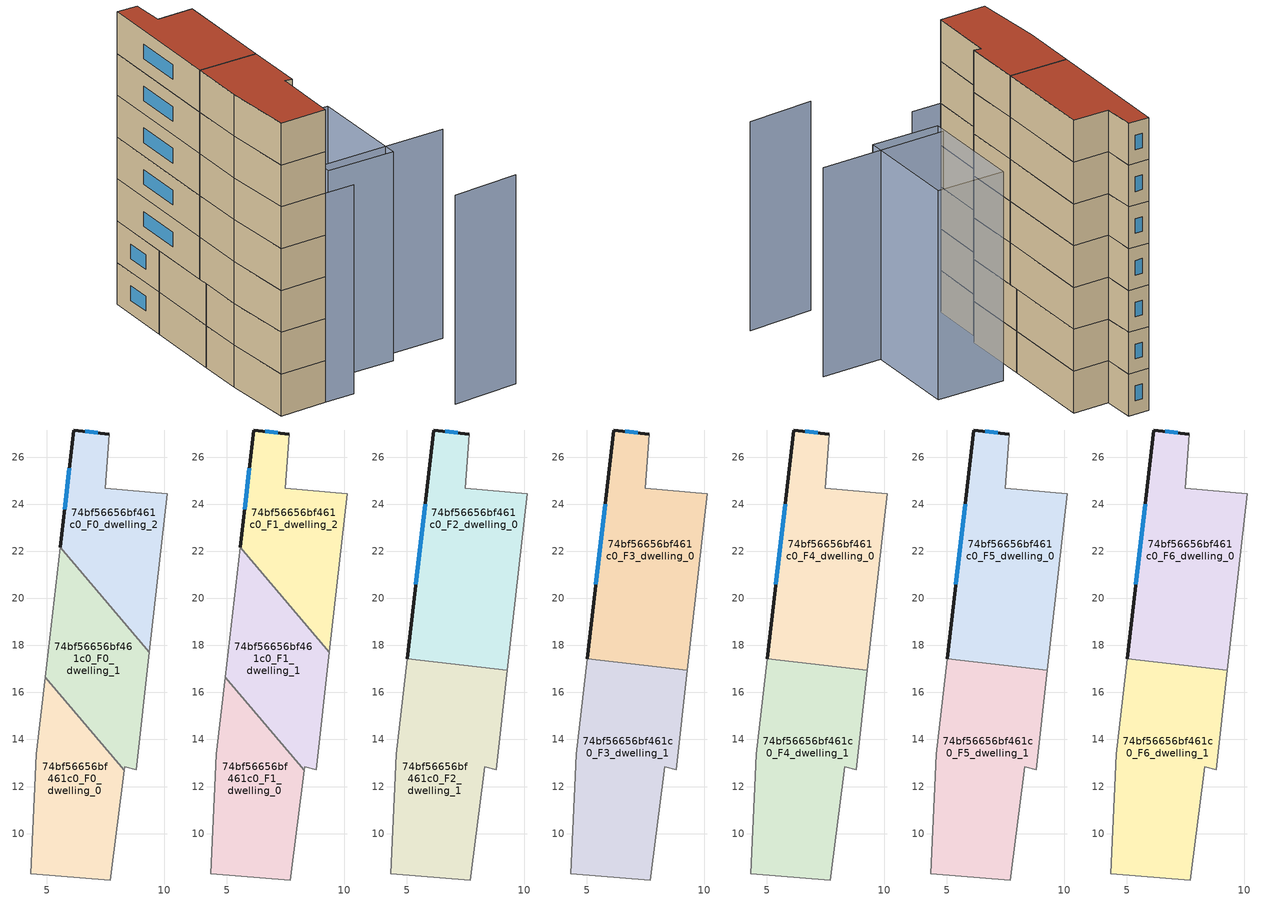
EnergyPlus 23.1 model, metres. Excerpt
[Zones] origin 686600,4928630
74bf56656bf461c0_F0_dwelling_0
 floor ground (EU_floor_Construction): 4.92,16.64 8.28,12.68 7.7,8.03 4.32,8.3 4.54,13.37 z0
 wall to 74bf56656bf461c0_F0_dwelling_1 (EU_wall_Construction): 8.28,12.68 4.92,16.64 z0:3
 wall adiabatic (EU_wall_Construction): 4.92,16.64 4.54,13.37 4.32,8.3 7.7,8.03 8.28,12.68 z0:3
74bf56656bf461c0_F0_dwelling_1
 floor ground (EU_floor_Construction): 5.56,22.18 9.36,17.71 8.8,12.72 8.3,12.84 8.28,12.68 4.92,16.64 z0
 wall adiabatic (EU_wall_Construction): 5.56,22.18 4.92,16.64 / 8.28,12.68 8.3,12.84 8.8,12.72 9.36,17.71 z0:3
 wall to 74bf56656bf461c0_F0_dwelling_2 (EU_wall_Construction): 9.36,17.71 5.56,22.18 z0:3
74bf56656bf461c0_F0_dwelling_2
 floor ground (EU_floor_Construction): 7.65,26.97 7.48,24.67 10.11,24.43 9.36,17.71 5.56,22.18 6.14,27.16 z0
 wall outside (EU_wall_Construction): 7.65,26.97 6.14,27.16 5.56,22.18 z0:3
 wall adiabatic (EU_wall_Construction): 9.36,17.71 10.11,24.43 7.48,24.67 7.65,26.97 z0:3
 window (EU_Window_Construction): 7.16,27.03 6.63,27.1 / 5.95,25.54 5.75,23.8 z0.98:2.02
74bf56656bf461c0_F1_dwelling_0
 floor to 74bf56656bf461c0_F0_dwelling_0 (EU_floor_Construction): 4.92,16.64 8.28,12.68 7.7,8.03 4.32,8.3 4.54,13.37 z3
 wall to 74bf56656bf461c0_F1_dwelling_1 (EU_wall_Construction): 8.28,12.68 4.92,16.64 z3:6
 wall adiabatic (EU_wall_Construction): 4.92,16.64 4.54,13.37 4.32,8.3 7.7,8.03 8.28,12.68 z3:6
74bf56656bf461c0_F1_dwelling_1
 floor to 74bf56656bf461c0_F0_dwelling_1 (EU_floor_Construction): 5.56,22.18 9.36,17.71 8.8,12.72 8.3,12.84 8.28,12.68 4.92,16.64 z3
 wall adiabatic (EU_wall_Construction): 5.56,22.18 4.92,16.64 / 8.28,12.68 8.3,12.84 8.8,12.72 9.36,17.71 z3:6
 wall to 74bf56656bf461c0_F1_dwelling_2 (EU_wall_Construction): 9.36,17.71 5.56,22.18 z3:6
74bf56656bf461c0_F1_dwelling_2
 floor to 74bf56656bf461c0_F0_dwelling_2 (EU_floor_Construction): 7.65,26.97 7.48,24.67 10.11,24.43 9.36,17.71 5.56,22.18 6.14,27.16 z3
 wall outside (EU_wall_Construction): 7.65,26.97 6.14,27.16 5.56,22.18 z3:6
 wall adiabatic (EU_wall_Construction): 9.36,17.71 10.11,24.43 7.48,24.67 7.65,26.97 z3:6
 window (EU_Window_Construction): 7.16,27.03 6.63,27.1 / 5.95,25.54 5.75,23.8 z3.98:5.02
74bf56656bf461c0_F2_dwelling_0
 floor to 74bf56656bf461c0_F1_dwelling_2 (EU_floor_Construction): 7.65,26.97 7.48,24.67 10.11,24.43 9.36,17.71 5.56,22.18 6.14,27.16 z6
 floor to 74bf56656bf461c0_F1_dwelling_1 (EU_floor_Construction): 5.56,22.18 9.36,17.71 9.28,16.95 5.01,17.43 z6
 wall outside (EU_wall_Construction): 7.65,26.97 6.14,27.16 5.01,17.43 z6:9
 wall adiabatic (EU_wall_Construction): 9.28,16.95 10.11,24.43 7.48,24.67 7.65,26.97 z6:9
 wall to 74bf56656bf461c0_F2_dwelling_1 (EU_wall_Construction): 5.01,17.43 9.28,16.95 z6:9
 window (EU_Window_Construction): 5.77,23.99 5.38,20.59 / 7.16,27.03 6.63,27.1 z6.98:8.02
74bf56656bf461c0_F2_dwelling_1
 floor to 74bf56656bf461c0_F1_dwelling_0 (EU_floor_Construction): 4.92,16.64 8.28,12.68 7.7,8.03 4.32,8.3 4.54,13.37 z6
 floor to 74bf56656bf461c0_F1_dwelling_1 (EU_floor_Construction): 9.28,16.95 8.8,12.72 8.3,12.84 8.28,12.68 4.92,16.64 5.01,17.43 z6
 wall adiabatic (EU_wall_Construction): 5.01,17.43 4.54,13.37 4.32,8.3 7.7,8.03 8.3,12.84 8.8,12.72 9.28,16.95 z6:9
74bf56656bf461c0_F3_dwelling_0
 floor to 74bf56656bf461c0_F2_dwelling_0 (EU_floor_Construction): 7.65,26.97 7.48,24.67 10.11,24.43 9.28,16.95 5.01,17.43 6.14,27.16 z9
 wall outside (EU_wall_Construction): 7.65,26.97 6.14,27.16 5.01,17.43 z9:12
 wall adiabatic (EU_wall_Construction): 9.28,16.95 10.11,24.43 7.48,24.67 7.65,26.97 z9:12
 wall to 74bf56656bf461c0_F3_dwelling_1 (EU_wall_Construction): 5.01,17.43 9.28,16.95 z9:12
 window (EU_Window_Construction): 5.77,23.99 5.38,20.59 / 7.16,27.03 6.63,27.1 z9.98:11.02
74bf56656bf461c0_F3_dwelling_1
 floor to 74bf56656bf461c0_F2_dwelling_1 (EU_floor_Construction): 9.28,16.95 8.8,12.72 8.3,12.84 7.7,8.03 4.32,8.3 4.54,13.37 5.01,17.43 z9
 wall adiabatic (EU_wall_Construction): 5.01,17.43 4.54,13.37 4.32,8.3 7.7,8.03 8.3,12.84 8.8,12.72 9.28,16.95 z9:12
74bf56656bf461c0_F4_dwelling_0
 floor to 74bf56656bf461c0_F3_dwelling_0 (EU_floor_Construction): 7.65,26.97 7.48,24.67 10.11,24.43 9.28,16.95 5.01,17.43 6.14,27.16 z12
 wall outside (EU_wall_Construction): 7.65,26.97 6.14,27.16 5.01,17.43 z12:15
 wall adiabatic (EU_wall_Construction): 9.28,16.95 10.11,24.43 7.48,24.67 7.65,26.97 z12:15
 wall to 74bf56656bf461c0_F4_dwelling_1 (EU_wall_Construction): 5.01,17.43 9.28,16.95 z12:15
 window (EU_Window_Construction): 5.77,23.99 5.38,20.59 / 7.16,27.03 6.63,27.1 z12.98:14.02
74bf56656bf461c0_F4_dwelling_1
 floor to 74bf56656bf461c0_F3_dwelling_1 (EU_floor_Construction): 9.28,16.95 8.8,12.72 8.3,12.84 7.7,8.03 4.32,8.3 4.54,13.37 5.01,17.43 z12
 wall adiabatic (EU_wall_Construction): 5.01,17.43 4.54,13.37 4.32,8.3 7.7,8.03 8.3,12.84 8.8,12.72 9.28,16.95 z12:15
74bf56656bf461c0_F5_dwelling_0
 floor to 74bf56656bf461c0_F4_dwelling_0 (EU_floor_Construction): 7.65,26.97 7.48,24.67 10.11,24.43 9.28,16.95 5.01,17.43 6.14,27.16 z15
 wall outside (EU_wall_Construction): 7.65,26.97 6.14,27.16 5.01,17.43 z15:18
 wall adiabatic (EU_wall_Construction): 9.28,16.95 10.11,24.43 7.48,24.67 7.65,26.97 z15:18
 wall to 74bf56656bf461c0_F5_dwelling_1 (EU_wall_Construction): 5.01,17.43 9.28,16.95 z15:18
 window (EU_Window_Construction): 5.77,23.99 5.38,20.59 / 7.16,27.03 6.63,27.1 z15.98:17.02
74bf56656bf461c0_F5_dwelling_1
 floor to 74bf56656bf461c0_F4_dwelling_1 (EU_floor_Construction): 9.28,16.95 8.8,12.72 8.3,12.84 7.7,8.03 4.32,8.3 4.54,13.37 5.01,17.43 z15
 wall adiabatic (EU_wall_Construction): 5.01,17.43 4.54,13.37 4.32,8.3 7.7,8.03 8.3,12.84 8.8,12.72 9.28,16.95 z15:18
74bf56656bf461c0_F6_dwelling_0
 floor to 74bf56656bf461c0_F5_dwelling_0 (EU_floor_Construction): 7.65,26.97 7.48,24.67 10.11,24.43 9.28,16.95 5.01,17.43 6.14,27.16 z18
 wall outside (EU_wall_Construction): 7.65,26.97 6.14,27.16 5.01,17.43 z18:21
 wall adiabatic (EU_wall_Construction): 9.28,16.95 10.11,24.43 7.48,24.67 7.65,26.97 z18:21
 wall to 74bf56656bf461c0_F6_dwelling_1 (EU_wall_Construction): 5.01,17.43 9.28,16.95 z18:21
 window (EU_Window_Construction): 5.77,23.99 5.38,20.59 / 7.16,27.03 6.63,27.1 z18.98:20.02
 roof outside (EU_roof_Construction): 9.28,16.95 10.11,24.43 7.48,24.67 7.65,26.97 6.14,27.16 5.01,17.43 z21
74bf56656bf461c0_F6_dwelling_1
 floor to 74bf56656bf461c0_F5_dwelling_1 (EU_floor_Construction): 9.28,16.95 8.8,12.72 8.3,12.84 7.7,8.03 4.32,8.3 4.54,13.37 5.01,17.43 z18
 wall adiabatic (EU_wall_Construction): 5.01,17.43 4.54,13.37 4.32,8.3 7.7,8.03 8.3,12.84 8.8,12.72 9.28,16.95 z18:21
 roof outside (EU_roof_Construction): 7.7,8.03 8.3,12.84 8.8,12.72 9.28,16.95 5.01,17.43 4.54,13.37 4.32,8.3 z21
shading: 14,2.55 18.83,2.34 / 9.89,7.81 4.79,8.32 / 19.27,10.3 10.09,11.19 / 9.86,10.37 10.72,18.01 / 10.72,18.01 15.64,17.46 / 15.64,17.46 14.79,9.82 / 14.79,9.82 9.86,10.37 z0:15
[Building]
EU S2 Campaign: North Axis=0; Terrain=City; Solar Distribution=FullExterior
[Site:Location]
Bologna: Latitude=44.5; Longitude=11.25; Time Zone=1; Elevation=37
[SizingPeriod:WeatherFileDays]
AnnualSizingPeriod: Begin Month=1; Begin Day of Month=1; End Month=12; End Day of Month=31; Day of Week for Start Day=Monday; Use Weather File Daylight Saving Period=No; Use Weather File Rain and Snow Indicators=No
[MATERIAL]
EU_InternalMass_Material: Roughness=MediumRough; Thickness=0.1; Conductivity=1; Density=1800; Specific Heat=900; Thermal Absorptance=0.9; Solar Absorptance=0.7; Visible Absorptance=0.7
[MATERIAL:NOMASS] Roughness=MediumRough; Thermal Absorptance=0.9; Solar Absorptance=0.7; Visible Absorptance=0.7
Name | Thermal Resistance
EU_wall_NoMass | 0.905828
EU_roof_NoMass | 0.37593
EU_floor_NoMass | 0.67114
[WINDOWMATERIAL:SIMPLEGLAZINGSYSTEM]
EU_Window_SimpleGlazing: UFactor=4.52486; Solar Heat Gain Coefficient=0.85; Visible Transmittance=0.85
[CONSTRUCTION]
EU_wall_Construction: EU_wall_NoMass
EU_roof_Construction: EU_roof_NoMass
EU_floor_Construction: EU_floor_NoMass
EU_InternalMass_Construction: EU_InternalMass_Material
EU_Window_Construction: EU_Window_SimpleGlazing
[ZONE] Type=1; Multiplier=1; Ceiling Height=autocalculate; Floor Area=autocalculate; Part of Total Floor Area=Yes
Name | Volume
74bf56656bf461c0_F0_dwelling_0; 74bf56656bf461c0_F1_dwelling_0 | 71.2947
74bf56656bf461c0_F2_dwelling_0; 74bf56656bf461c0_F3_dwelling_0; 74bf56656bf461c0_F4_dwelling_0; 74bf56656bf461c0_F5_dwelling_0; 74bf56656bf461c0_F6_dwelling_0; 74bf56656bf461c0_F2_dwelling_1; 74bf56656bf461c0_F3_dwelling_1; 74bf56656bf461c0_F4_dwelling_1; 74bf56656bf461c0_F5_dwelling_1; 74bf56656bf461c0_F6_dwelling_1 | 106.934
74bf56656bf461c0_F0_dwelling_1; 74bf56656bf461c0_F1_dwelling_1 | 71.2852
74bf56656bf461c0_F0_dwelling_2; 74bf56656bf461c0_F1_dwelling_2 | 71.2888
[INTERNALMASS] Construction=EU_InternalMass_Construction
Name | Zone or ZoneList | Surface Area
74bf56656bf461c0_F0_dwelling_0_EU_InternalMass | 74bf56656bf461c0_F0_dwelling_0 | 23.7645
74bf56656bf461c0_F0_dwelling_1_EU_InternalMass | 74bf56656bf461c0_F0_dwelling_1 | 23.7619
74bf56656bf461c0_F0_dwelling_2_EU_InternalMass | 74bf56656bf461c0_F0_dwelling_2 | 23.7629
74bf56656bf461c0_F1_dwelling_0_EU_InternalMass | 74bf56656bf461c0_F1_dwelling_0 | 23.7645
74bf56656bf461c0_F1_dwelling_1_EU_InternalMass | 74bf56656bf461c0_F1_dwelling_1 | 23.7619
74bf56656bf461c0_F1_dwelling_2_EU_InternalMass | 74bf56656bf461c0_F1_dwelling_2 | 23.7629
74bf56656bf461c0_F2_dwelling_0_EU_InternalMass | 74bf56656bf461c0_F2_dwelling_0 | 35.6445
74bf56656bf461c0_F2_dwelling_1_EU_InternalMass | 74bf56656bf461c0_F2_dwelling_1 | 35.6448
74bf56656bf461c0_F3_dwelling_0_EU_InternalMass | 74bf56656bf461c0_F3_dwelling_0 | 35.6445
74bf56656bf461c0_F3_dwelling_1_EU_InternalMass | 74bf56656bf461c0_F3_dwelling_1 | 35.6448
74bf56656bf461c0_F4_dwelling_0_EU_InternalMass | 74bf56656bf461c0_F4_dwelling_0 | 35.6445
74bf56656bf461c0_F4_dwelling_1_EU_InternalMass | 74bf56656bf461c0_F4_dwelling_1 | 35.6448
74bf56656bf461c0_F5_dwelling_0_EU_InternalMass | 74bf56656bf461c0_F5_dwelling_0 | 35.6445
74bf56656bf461c0_F5_dwelling_1_EU_InternalMass | 74bf56656bf461c0_F5_dwelling_1 | 35.6448
74bf56656bf461c0_F6_dwelling_0_EU_InternalMass | 74bf56656bf461c0_F6_dwelling_0 | 35.6445
74bf56656bf461c0_F6_dwelling_1_EU_InternalMass | 74bf56656bf461c0_F6_dwelling_1 | 35.6448
[OTHEREQUIPMENT] Fuel Type=Electricity; Design Level Calculation Method=Watts/Area; Power per Zone Floor Area=1; Fraction Latent=0; Fraction Radiant=0; Fraction Lost=0; Carbon Dioxide Generation Rate=0; EndUse Subcategory=EU_Step8_InternalGains
Name | Zone or ZoneList or Space or SpaceList | Schedule
EU_Step8_InternalGain_74bf56656bf461c0_F0_dwelling_0_f000 | 74bf56656bf461c0_F0_dwelling_0 | EU_Step8_GainSchedule_74bf56656bf461c0_F0_dwelling_0_f000
EU_Step8_InternalGain_74bf56656bf461c0_F0_dwelling_1_f000 | 74bf56656bf461c0_F0_dwelling_1 | EU_Step8_GainSchedule_74bf56656bf461c0_F0_dwelling_1_f000
EU_Step8_InternalGain_74bf56656bf461c0_F0_dwelling_2_f000 | 74bf56656bf461c0_F0_dwelling_2 | EU_Step8_GainSchedule_74bf56656bf461c0_F0_dwelling_2_f000
EU_Step8_InternalGain_74bf56656bf461c0_F1_dwelling_0_f000 | 74bf56656bf461c0_F1_dwelling_0 | EU_Step8_GainSchedule_74bf56656bf461c0_F1_dwelling_0_f000
EU_Step8_InternalGain_74bf56656bf461c0_F1_dwelling_1_f000 | 74bf56656bf461c0_F1_dwelling_1 | EU_Step8_GainSchedule_74bf56656bf461c0_F1_dwelling_1_f000
EU_Step8_InternalGain_74bf56656bf461c0_F1_dwelling_2_f000 | 74bf56656bf461c0_F1_dwelling_2 | EU_Step8_GainSchedule_74bf56656bf461c0_F1_dwelling_2_f000
EU_Step8_InternalGain_74bf56656bf461c0_F2_dwelling_0_f000 | 74bf56656bf461c0_F2_dwelling_0 | EU_Step8_GainSchedule_74bf56656bf461c0_F2_dwelling_0_f000
EU_Step8_InternalGain_74bf56656bf461c0_F2_dwelling_1_f000 | 74bf56656bf461c0_F2_dwelling_1 | EU_Step8_GainSchedule_74bf56656bf461c0_F2_dwelling_1_f000
EU_Step8_InternalGain_74bf56656bf461c0_F3_dwelling_0_f000 | 74bf56656bf461c0_F3_dwelling_0 | EU_Step8_GainSchedule_74bf56656bf461c0_F3_dwelling_0_f000
EU_Step8_InternalGain_74bf56656bf461c0_F3_dwelling_1_f000 | 74bf56656bf461c0_F3_dwelling_1 | EU_Step8_GainSchedule_74bf56656bf461c0_F3_dwelling_1_f000
EU_Step8_InternalGain_74bf56656bf461c0_F4_dwelling_0_f000 | 74bf56656bf461c0_F4_dwelling_0 | EU_Step8_GainSchedule_74bf56656bf461c0_F4_dwelling_0_f000
EU_Step8_InternalGain_74bf56656bf461c0_F4_dwelling_1_f000 | 74bf56656bf461c0_F4_dwelling_1 | EU_Step8_GainSchedule_74bf56656bf461c0_F4_dwelling_1_f000
EU_Step8_InternalGain_74bf56656bf461c0_F5_dwelling_0_f000 | 74bf56656bf461c0_F5_dwelling_0 | EU_Step8_GainSchedule_74bf56656bf461c0_F5_dwelling_0_f000
EU_Step8_InternalGain_74bf56656bf461c0_F5_dwelling_1_f000 | 74bf56656bf461c0_F5_dwelling_1 | EU_Step8_GainSchedule_74bf56656bf461c0_F5_dwelling_1_f000
EU_Step8_InternalGain_74bf56656bf461c0_F6_dwelling_0_f000 | 74bf56656bf461c0_F6_dwelling_0 | EU_Step8_GainSchedule_74bf56656bf461c0_F6_dwelling_0_f000
EU_Step8_InternalGain_74bf56656bf461c0_F6_dwelling_1_f000 | 74bf56656bf461c0_F6_dwelling_1 | EU_Step8_GainSchedule_74bf56656bf461c0_F6_dwelling_1_f000
[ZONEVENTILATION:DESIGNFLOWRATE] Schedule=EU_AlwaysOn; Design Flow Rate Calculation Method=AirChanges/Hour; Air Changes per Hour=0.73129; Ventilation Type=Natural; Fan Pressure Rise=0; Fan Total Efficiency=1; Constant Term Coefficient=1; Temperature Term Coefficient=0; Velocity Term Coefficient=0; Velocity Squared Term Coefficient=0; Minimum Indoor Temperature=-100; Maximum Indoor Temperature=100; Delta Temperature=-100; Minimum Outdoor Temperature=-100; Maximum Outdoor Temperature=100; Maximum Wind Speed=40
Name | Zone or ZoneList or Space or SpaceList
EU_ConstantAir_74bf56656bf461c0_F0_dwelling_0 | 74bf56656bf461c0_F0_dwelling_0
EU_ConstantAir_74bf56656bf461c0_F0_dwelling_1 | 74bf56656bf461c0_F0_dwelling_1
EU_ConstantAir_74bf56656bf461c0_F0_dwelling_2 | 74bf56656bf461c0_F0_dwelling_2
EU_ConstantAir_74bf56656bf461c0_F1_dwelling_0 | 74bf56656bf461c0_F1_dwelling_0
EU_ConstantAir_74bf56656bf461c0_F1_dwelling_1 | 74bf56656bf461c0_F1_dwelling_1
EU_ConstantAir_74bf56656bf461c0_F1_dwelling_2 | 74bf56656bf461c0_F1_dwelling_2
EU_ConstantAir_74bf56656bf461c0_F2_dwelling_0 | 74bf56656bf461c0_F2_dwelling_0
EU_ConstantAir_74bf56656bf461c0_F2_dwelling_1 | 74bf56656bf461c0_F2_dwelling_1
EU_ConstantAir_74bf56656bf461c0_F3_dwelling_0 | 74bf56656bf461c0_F3_dwelling_0
EU_ConstantAir_74bf56656bf461c0_F3_dwelling_1 | 74bf56656bf461c0_F3_dwelling_1
EU_ConstantAir_74bf56656bf461c0_F4_dwelling_0 | 74bf56656bf461c0_F4_dwelling_0
EU_ConstantAir_74bf56656bf461c0_F4_dwelling_1 | 74bf56656bf461c0_F4_dwelling_1
EU_ConstantAir_74bf56656bf461c0_F5_dwelling_0 | 74bf56656bf461c0_F5_dwelling_0
EU_ConstantAir_74bf56656bf461c0_F5_dwelling_1 | 74bf56656bf461c0_F5_dwelling_1
EU_ConstantAir_74bf56656bf461c0_F6_dwelling_0 | 74bf56656bf461c0_F6_dwelling_0
EU_ConstantAir_74bf56656bf461c0_F6_dwelling_1 | 74bf56656bf461c0_F6_dwelling_1
[HVACTEMPLATE:THERMOSTAT] Constant Heating Setpoint=20; Constant Cooling Setpoint=50
EU_HeatOnly_74bf56656bf461c0_F0_dwelling_0; EU_HeatOnly_74bf56656bf461c0_F0_dwelling_1; EU_HeatOnly_74bf56656bf461c0_F0_dwelling_2; EU_HeatOnly_74bf56656bf461c0_F1_dwelling_0; EU_HeatOnly_74bf56656bf461c0_F1_dwelling_1; EU_HeatOnly_74bf56656bf461c0_F1_dwelling_2; EU_HeatOnly_74bf56656bf461c0_F2_dwelling_0; EU_HeatOnly_74bf56656bf461c0_F2_dwelling_1; EU_HeatOnly_74bf56656bf461c0_F3_dwelling_0; EU_HeatOnly_74bf56656bf461c0_F3_dwelling_1; EU_HeatOnly_74bf56656bf461c0_F4_dwelling_0; EU_HeatOnly_74bf56656bf461c0_F4_dwelling_1; EU_HeatOnly_74bf56656bf461c0_F5_dwelling_0; EU_HeatOnly_74bf56656bf461c0_F5_dwelling_1; EU_HeatOnly_74bf56656bf461c0_F6_dwelling_0; EU_HeatOnly_74bf56656bf461c0_F6_dwelling_1
[HVACTEMPLATE:ZONE:IDEALLOADSAIRSYSTEM] System Availability Schedule=EU_AlwaysOn; Maximum Heating Supply Air Temperature=50; Minimum Cooling Supply Air Temperature=13; Maximum Heating Supply Air Humidity Ratio=0.0156; Minimum Cooling Supply Air Humidity Ratio=0.0077; Heating Limit=NoLimit; Cooling Limit=NoLimit; Heating Availability Schedule=EU_AlwaysOn; Cooling Availability Schedule=EU_CoolingOff; Dehumidification Control Type=ConstantSensibleHeatRatio; Cooling Sensible Heat Ratio=0.7; Dehumidification Setpoint=60; Humidification Control Type=None; Humidification Setpoint=30; Outdoor Air Method=None; Outdoor Air Flow Rate per Person=0.00944; Outdoor Air Flow Rate per Zone Floor Area=0; Outdoor Air Flow Rate per Zone=0; Demand Controlled Ventilation Type=None; Outdoor Air Economizer Type=NoEconomizer; Heat Recovery Type=None; Sensible Heat Recovery Effectiveness=0.7; Latent Heat Recovery Effectiveness=0.65
Name | Template Thermostat
74bf56656bf461c0_F0_dwelling_0 | EU_HeatOnly_74bf56656bf461c0_F0_dwelling_0
74bf56656bf461c0_F0_dwelling_1 | EU_HeatOnly_74bf56656bf461c0_F0_dwelling_1
74bf56656bf461c0_F0_dwelling_2 | EU_HeatOnly_74bf56656bf461c0_F0_dwelling_2
74bf56656bf461c0_F1_dwelling_0 | EU_HeatOnly_74bf56656bf461c0_F1_dwelling_0
74bf56656bf461c0_F1_dwelling_1 | EU_HeatOnly_74bf56656bf461c0_F1_dwelling_1
74bf56656bf461c0_F1_dwelling_2 | EU_HeatOnly_74bf56656bf461c0_F1_dwelling_2
74bf56656bf461c0_F2_dwelling_0 | EU_HeatOnly_74bf56656bf461c0_F2_dwelling_0
74bf56656bf461c0_F2_dwelling_1 | EU_HeatOnly_74bf56656bf461c0_F2_dwelling_1
74bf56656bf461c0_F3_dwelling_0 | EU_HeatOnly_74bf56656bf461c0_F3_dwelling_0
74bf56656bf461c0_F3_dwelling_1 | EU_HeatOnly_74bf56656bf461c0_F3_dwelling_1
74bf56656bf461c0_F4_dwelling_0 | EU_HeatOnly_74bf56656bf461c0_F4_dwelling_0
74bf56656bf461c0_F4_dwelling_1 | EU_HeatOnly_74bf56656bf461c0_F4_dwelling_1
74bf56656bf461c0_F5_dwelling_0 | EU_HeatOnly_74bf56656bf461c0_F5_dwelling_0
74bf56656bf461c0_F5_dwelling_1 | EU_HeatOnly_74bf56656bf461c0_F5_dwelling_1
74bf56656bf461c0_F6_dwelling_0 | EU_HeatOnly_74bf56656bf461c0_F6_dwelling_0
74bf56656bf461c0_F6_dwelling_1 | EU_HeatOnly_74bf56656bf461c0_F6_dwelling_1
[SIZING:ZONE] Zone Cooling Design Supply Air Temperature Input Method=SupplyAirTemperature; Zone Cooling Design Supply Air Temperature=13; Zone Heating Design Supply Air Temperature Input Method=SupplyAirTemperature; Zone Heating Design Supply Air Temperature=50; Zone Cooling Design Supply Air Humidity Ratio=0.008; Zone Heating Design Supply Air Humidity Ratio=0.008; Cooling Design Air Flow Method=DesignDay; Cooling Design Air Flow Rate=0; Cooling Minimum Air Flow per Zone Floor Area=0.000762; Cooling Minimum Air Flow=0; Cooling Minimum Air Flow Fraction=0.2; Heating Design Air Flow Method=DesignDay; Heating Design Air Flow Rate=0; Heating Maximum Air Flow per Zone Floor Area=0.002032; Heating Maximum Air Flow=0.141576; Heating Maximum Air Flow Fraction=0.3; Account for Dedicated Outdoor Air System=No; Dedicated Outdoor Air System Control Strategy=NeutralSupplyAir; Dedicated Outdoor Air Low Setpoint Temperature for Design=autosize; Dedicated Outdoor Air High Setpoint Temperature for Design=autosize; Zone Load Sizing Method=Sensible Load Only No Latent Load; Zone Latent Cooling Design Supply Air Humidity Ratio Input Method=HumidityRatioDifference; Zone Cooling Design Supply Air Humidity Ratio Difference=0.005; Zone Latent Heating Design Supply Air Humidity Ratio Input Method=HumidityRatioDifference; Zone Humidification Design Supply Air Humidity Ratio Difference=0.005
74bf56656bf461c0_F0_dwelling_0; 74bf56656bf461c0_F0_dwelling_1; 74bf56656bf461c0_F0_dwelling_2; 74bf56656bf461c0_F1_dwelling_0; 74bf56656bf461c0_F1_dwelling_1; 74bf56656bf461c0_F1_dwelling_2; 74bf56656bf461c0_F2_dwelling_0; 74bf56656bf461c0_F2_dwelling_1; 74bf56656bf461c0_F3_dwelling_0; 74bf56656bf461c0_F3_dwelling_1; 74bf56656bf461c0_F4_dwelling_0; 74bf56656bf461c0_F4_dwelling_1; 74bf56656bf461c0_F5_dwelling_0; 74bf56656bf461c0_F5_dwelling_1; 74bf56656bf461c0_F6_dwelling_0; 74bf56656bf461c0_F6_dwelling_1
[SCHEDULE:CONSTANT]
Name | Hourly Value
EU_AlwaysOn | 1
EU_CoolingOff | 0
[SCHEDULE:FILE] Column Number=1; Rows to Skip at Top=0; Number of Hours of Data=8760; Column Separator=Comma; Interpolate to Timestep=No; Minutes per Item=60; Adjust Schedule for Daylight Savings=Yes
Name | File
EU_Step8_GainSchedule_74bf56656bf461c0_F0_dwelling_0_f000 | ../../schedules/74bf56656bf461c0/74bf56656bf461c0_F0_dwelling_0_f000_gain.csv
EU_Step8_GainSchedule_74bf56656bf461c0_F0_dwelling_1_f000 | ../../schedules/74bf56656bf461c0/74bf56656bf461c0_F0_dwelling_1_f000_gain.csv
EU_Step8_GainSchedule_74bf56656bf461c0_F0_dwelling_2_f000 | ../../schedules/74bf56656bf461c0/74bf56656bf461c0_F0_dwelling_2_f000_gain.csv
EU_Step8_GainSchedule_74bf56656bf461c0_F1_dwelling_0_f000 | ../../schedules/74bf56656bf461c0/74bf56656bf461c0_F1_dwelling_0_f000_gain.csv
EU_Step8_GainSchedule_74bf56656bf461c0_F1_dwelling_1_f000 | ../../schedules/74bf56656bf461c0/74bf56656bf461c0_F1_dwelling_1_f000_gain.csv
EU_Step8_GainSchedule_74bf56656bf461c0_F1_dwelling_2_f000 | ../../schedules/74bf56656bf461c0/74bf56656bf461c0_F1_dwelling_2_f000_gain.csv
EU_Step8_GainSchedule_74bf56656bf461c0_F2_dwelling_0_f000 | ../../schedules/74bf56656bf461c0/74bf56656bf461c0_F2_dwelling_0_f000_gain.csv
EU_Step8_GainSchedule_74bf56656bf461c0_F2_dwelling_1_f000 | ../../schedules/74bf56656bf461c0/74bf56656bf461c0_F2_dwelling_1_f000_gain.csv
EU_Step8_GainSchedule_74bf56656bf461c0_F3_dwelling_0_f000 | ../../schedules/74bf56656bf461c0/74bf56656bf461c0_F3_dwelling_0_f000_gain.csv
EU_Step8_GainSchedule_74bf56656bf461c0_F3_dwelling_1_f000 | ../../schedules/74bf56656bf461c0/74bf56656bf461c0_F3_dwelling_1_f000_gain.csv
EU_Step8_GainSchedule_74bf56656bf461c0_F4_dwelling_0_f000 | ../../schedules/74bf56656bf461c0/74bf56656bf461c0_F4_dwelling_0_f000_gain.csv
EU_Step8_GainSchedule_74bf56656bf461c0_F4_dwelling_1_f000 | ../../schedules/74bf56656bf461c0/74bf56656bf461c0_F4_dwelling_1_f000_gain.csv
EU_Step8_GainSchedule_74bf56656bf461c0_F5_dwelling_0_f000 | ../../schedules/74bf56656bf461c0/74bf56656bf461c0_F5_dwelling_0_f000_gain.csv
EU_Step8_GainSchedule_74bf56656bf461c0_F5_dwelling_1_f000 | ../../schedules/74bf56656bf461c0/74bf56656bf461c0_F5_dwelling_1_f000_gain.csv
EU_Step8_GainSchedule_74bf56656bf461c0_F6_dwelling_0_f000 | ../../schedules/74bf56656bf461c0/74bf56656bf461c0_F6_dwelling_0_f000_gain.csv
EU_Step8_GainSchedule_74bf56656bf461c0_F6_dwelling_1_f000 | ../../schedules/74bf56656bf461c0/74bf56656bf461c0_F6_dwelling_1_f000_gain.csv
